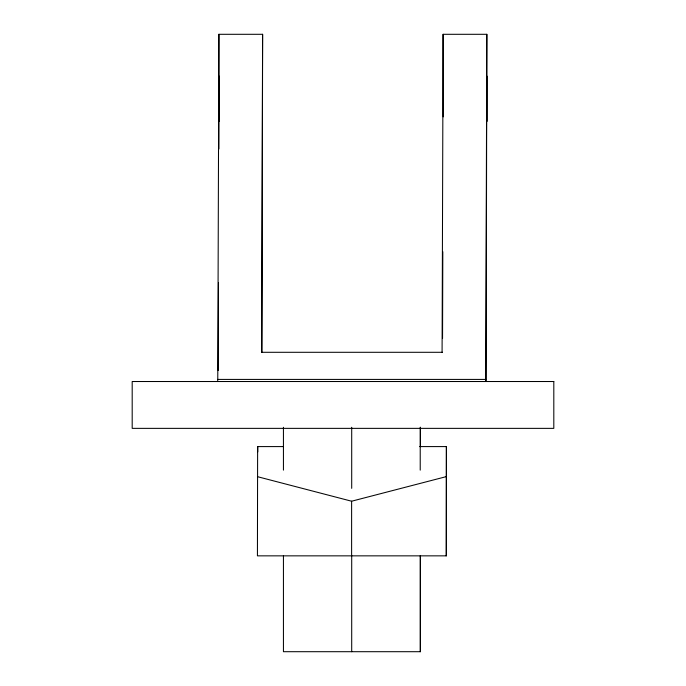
<?xml version="1.0" encoding="UTF-8"?>
<svg xmlns="http://www.w3.org/2000/svg" width="686" height="686" viewBox="0 0 686 686"><rect width="100%" height="100%" fill="white"/><g stroke="black" fill="none" stroke-linecap="round" stroke-linejoin="round"><path stroke-width="1.03" d="M217.771 379.418L218.885 34.3L262.609 34.3L262.001 352.295M218.217 370.551L218.491 282.786M218.911 148.991L218.885 34.3M442.084 352.295L443.105 34.3L486.828 34.3L486.134 381.253M442.547 338.378L442.813 251.711M443.233 116.877L443.105 34.3M419.686 446.586L446.466 446.586L446.466 555.849L257.43 555.849L257.627 446.586L283.249 446.586M446.132 555.849L446.337 446.586M262.609 34.3L261.58 352.295L442.504 352.295M486.828 34.3L485.722 379.418L217.719 379.418L217.719 381.536M257.43 476.667L351.618 501.217L446.132 476.667M485.671 379.418L485.671 381.536M420.458 427.292L420.458 446.577M420.458 555.849L420.458 651.7L283.438 651.7L283.438 555.849M420.218 427.292L420.218 470.142M420.218 555.849L420.218 651.7M351.704 427.292L351.704 488.355M351.704 555.849L351.704 651.7M351.618 501.217L351.618 555.849M283.438 427.292L283.438 470.142M257.756 446.586L257.756 451.945M218.8 76L218.885 121.431L218.8 76M486.743 76L486.828 121.431L486.743 76M553.808 381.519L132.192 381.519L132.192 428.364L553.808 428.364L553.808 381.519"/></g></svg>
